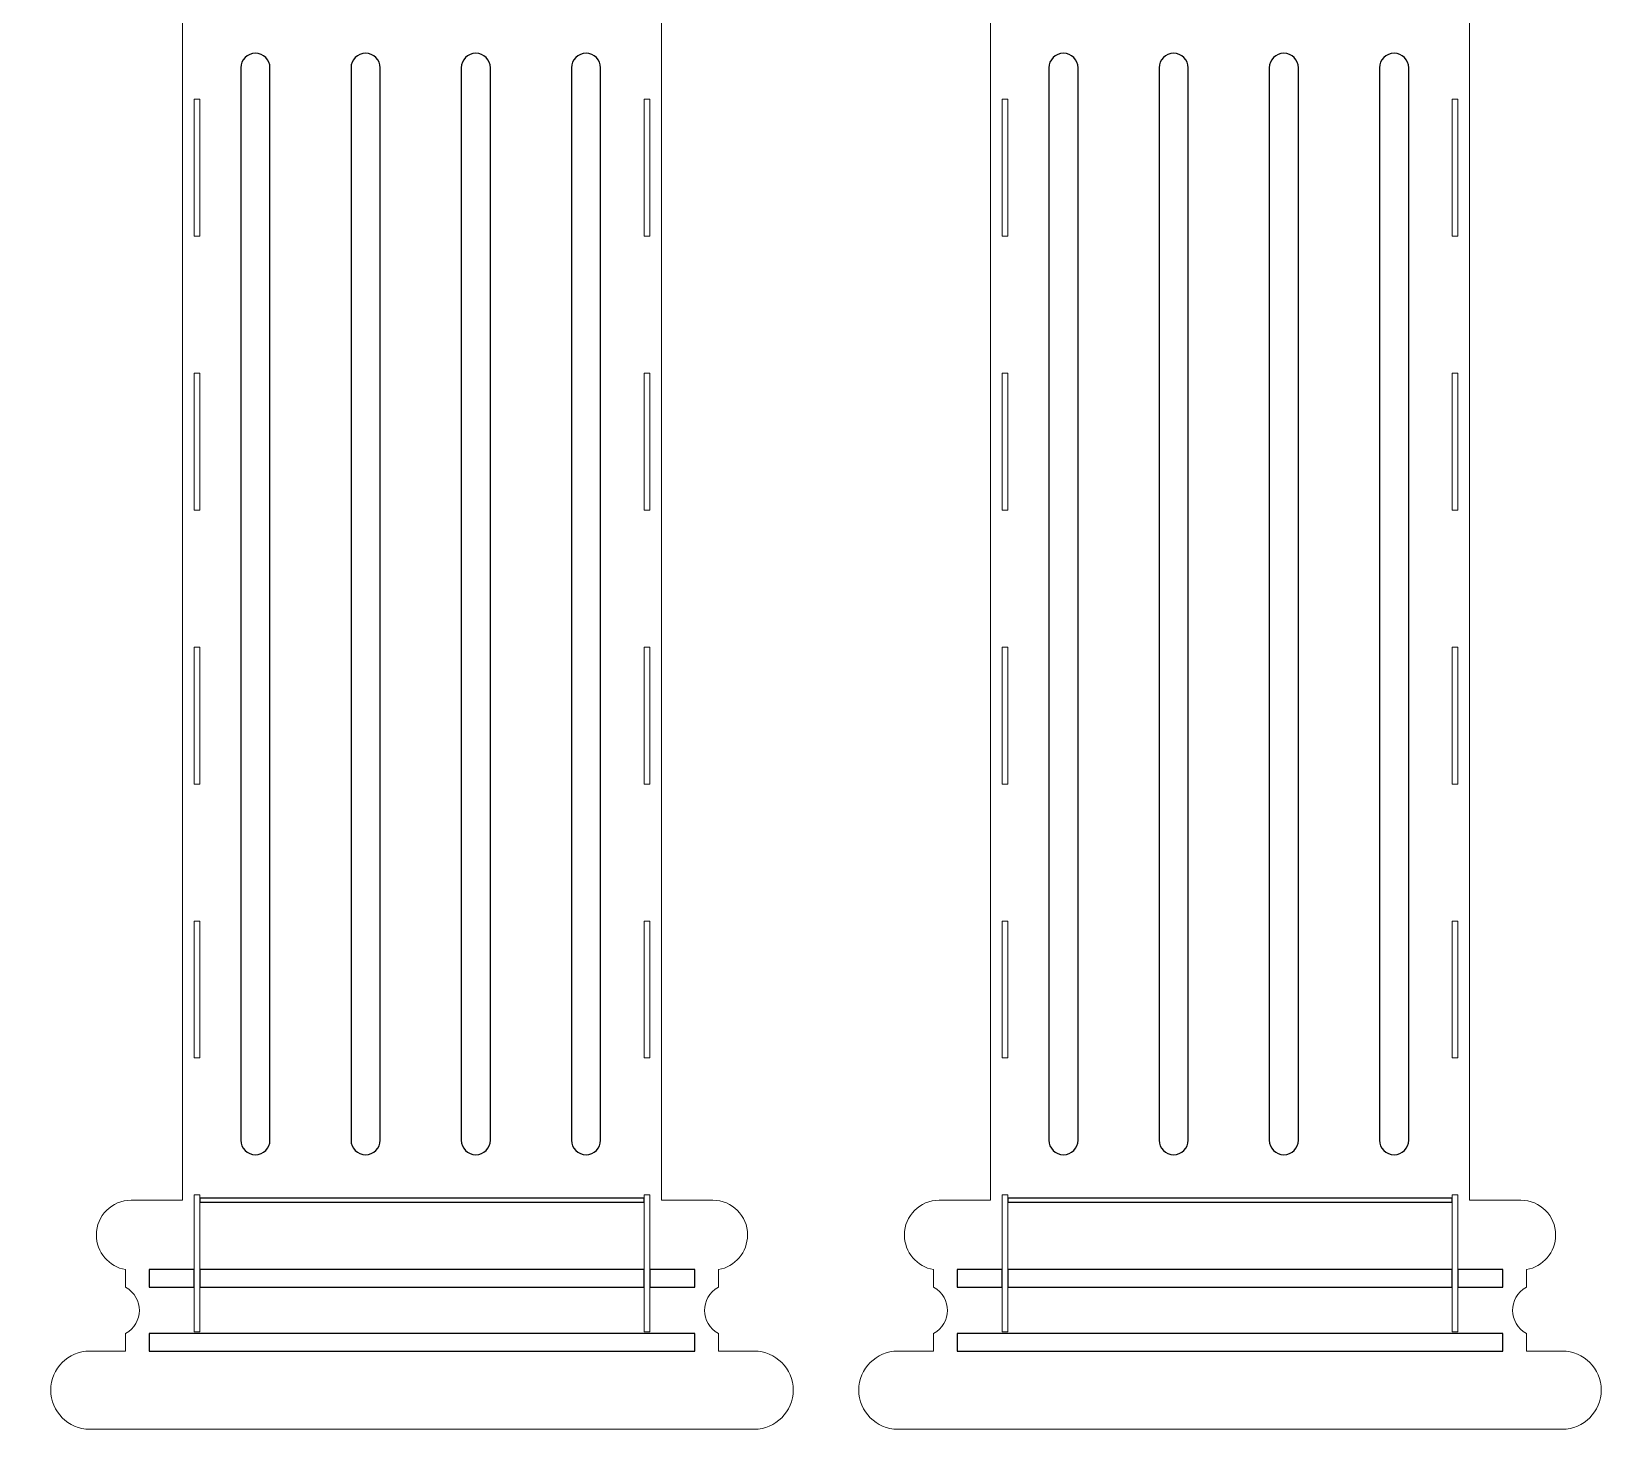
# Model space of a CAD drawing. Header units: millimetres. Extents: x -959 to 954, y -450 to 655.
# Drawn here: x -955 to -139, y -450 to 268 of the extents above; entities that cross this region are included whole.
import ezdxf

# ---------------------------------------------------------------- set-up
doc = ezdxf.new("R2010")
doc.units = ezdxf.units.MM
doc.header["$MEASUREMENT"] = 0
doc.layers.add('Camada 1', color=7, linetype='Continuous')

msp = doc.modelspace()

# ---------------------------------------------------------------- linework, layer by layer
at = {"layer": 'Camada 1', "color": 230, "lineweight": 20}
for points, knots in [([(-877.1742, 280.2639), (-877.1742, 280.2639), (-877.1742, -332.3305), (-877.1742, -332.3305), (-877.1742, -332.3305), (-877.1742, -332.3305), (-903.545, -332.3305), (-903.545, -332.3305), (-903.545, -332.3305), (-913.3305, -332.3305), (-921.3362, -340.3481), (-921.3362, -350.1482), (-921.3362, -350.1482), (-921.3362, -358.9884), (-914.8253, -366.6024), (-906.3679, -367.9666), (-906.3679, -367.9666), (-906.3679, -367.9666), (-906.3673, -377.0161), (-906.3673, -377.0161), (-906.3673, -377.0161), (-896.6858, -382.3189), (-897.1055, -395.8245), (-906.3673, -400.7741), (-906.3673, -400.7741), (-906.3673, -400.7741), (-906.3679, -409.8237), (-906.3679, -409.8237), (-906.3679, -409.8237), (-906.3679, -409.8237), (-924.7249, -409.8237), (-924.7249, -409.8237), (-924.7249, -409.8237), (-935.7533, -409.8237), (-944.7756, -418.8601), (-944.7756, -429.9044), (-944.7756, -429.9044), (-944.7756, -440.9486), (-935.7537, -449.9842), (-924.7249, -449.9842), (-924.7249, -449.9842), (-924.7249, -449.9842), (-583.4391, -449.9842), (-583.4391, -449.9842), (-583.4391, -449.9842), (-572.4104, -449.9842), (-563.3883, -440.9486), (-563.3883, -429.9044), (-563.3883, -429.9044), (-563.3883, -418.8601), (-572.4107, -409.8237), (-583.4391, -409.8237), (-583.4391, -409.8237), (-583.4391, -409.8237), (-601.796, -409.8237), (-601.796, -409.8237), (-601.796, -409.8237), (-601.796, -409.8237), (-601.7966, -400.7741), (-601.7966, -400.7741), (-601.7966, -400.7741), (-611.0584, -395.8245), (-611.4781, -382.3189), (-601.7966, -377.0161), (-601.7966, -377.0161), (-601.7966, -377.0161), (-601.796, -367.9666), (-601.796, -367.9666), (-601.796, -367.9666), (-593.3387, -366.6024), (-586.8277, -358.9884), (-586.8277, -350.1482), (-586.8277, -350.1482), (-586.8277, -340.3481), (-594.8335, -332.3305), (-604.6189, -332.3305), (-604.6189, -332.3305), (-604.6189, -332.3305), (-630.9898, -332.3305), (-630.9898, -332.3305), (-630.9898, -332.3305), (-630.9898, -332.3305), (-630.9898, 280.2639), (-630.9898, 280.2639), (-630.9898, 280.2639), (-630.9898, 280.2639), (-599.4047, 280.2639), (-599.4047, 280.2639), (-599.4047, 280.2639), (-591.9494, 280.2639), (-585.8491, 286.3723), (-585.8491, 293.84), (-585.8491, 293.84), (-585.8491, 299.7071), (-589.6152, 304.7352), (-594.8458, 306.6203), (-594.8458, 306.6203), (-569.2504, 318.4993), (-553.6399, 345.8483), (-554.0888, 373.9274), (-554.0888, 373.9274), (-555.2321, 445.4709), (-629.8518, 450.7293), (-684.6726, 449.9148), (-684.6726, 449.9148), (-684.6726, 449.9148), (-823.4858, 449.9148), (-823.4858, 449.9148), (-823.4858, 449.9148), (-878.3063, 450.7293), (-952.9263, 445.4709), (-954.0696, 373.9277), (-954.0696, 373.9277), (-954.5185, 345.849), (-938.9092, 318.5013), (-913.315, 306.6214), (-913.315, 306.6214), (-918.5471, 304.7371), (-922.3149, 299.7083), (-922.3149, 293.84), (-922.3149, 293.84), (-922.3149, 286.3723), (-916.2146, 280.2639), (-908.7592, 280.2639), (-908.7592, 280.2639), (-908.7592, 280.2639), (-877.1742, 280.2639), (-877.1742, 280.2639)], [0, 0, 0, 0, 0.03030303, 0.03030303, 0.03030303, 0.03030303, 0.06060606, 0.06060606, 0.06060606, 0.06060606, 0.09090909, 0.09090909, 0.09090909, 0.09090909, 0.12121212, 0.12121212, 0.12121212, 0.12121212, 0.15151515, 0.15151515, 0.15151515, 0.15151515, 0.18181818, 0.18181818, 0.18181818, 0.18181818, 0.21212121, 0.21212121, 0.21212121, 0.21212121, 0.24242424, 0.24242424, 0.24242424, 0.24242424, 0.27272727, 0.27272727, 0.27272727, 0.27272727, 0.3030303, 0.3030303, 0.3030303, 0.3030303, 0.33333333, 0.33333333, 0.33333333, 0.33333333, 0.36363636, 0.36363636, 0.36363636, 0.36363636, 0.39393939, 0.39393939, 0.39393939, 0.39393939, 0.42424242, 0.42424242, 0.42424242, 0.42424242, 0.45454545, 0.45454545, 0.45454545, 0.45454545, 0.48484848, 0.48484848, 0.48484848, 0.48484848, 0.51515152, 0.51515152, 0.51515152, 0.51515152, 0.54545455, 0.54545455, 0.54545455, 0.54545455, 0.57575758, 0.57575758, 0.57575758, 0.57575758, 0.60606061, 0.60606061, 0.60606061, 0.60606061, 0.63636364, 0.63636364, 0.63636364, 0.63636364, 0.66666667, 0.66666667, 0.66666667, 0.66666667, 0.6969697, 0.6969697, 0.6969697, 0.6969697, 0.72727273, 0.72727273, 0.72727273, 0.72727273, 0.75757576, 0.75757576, 0.75757576, 0.75757576, 0.78787879, 0.78787879, 0.78787879, 0.78787879, 0.81818182, 0.81818182, 0.81818182, 0.81818182, 0.84848485, 0.84848485, 0.84848485, 0.84848485, 0.87878788, 0.87878788, 0.87878788, 0.87878788, 0.90909091, 0.90909091, 0.90909091, 0.90909091, 0.93939394, 0.93939394, 0.93939394, 0.93939394, 1, 1, 1, 1]), ([(-462.0989, 280.2639), (-462.0989, 280.2639), (-462.0989, -332.3305), (-462.0989, -332.3305), (-462.0989, -332.3305), (-462.0989, -332.3305), (-488.4697, -332.3305), (-488.4697, -332.3305), (-488.4697, -332.3305), (-498.2552, -332.3305), (-506.2609, -340.3481), (-506.2609, -350.1482), (-506.2609, -350.1482), (-506.2609, -358.9884), (-499.75, -366.6024), (-491.2926, -367.9666), (-491.2926, -367.9666), (-491.2926, -367.9666), (-491.292, -377.0161), (-491.292, -377.0161), (-491.292, -377.0161), (-481.6105, -382.3189), (-482.0302, -395.8245), (-491.292, -400.7741), (-491.292, -400.7741), (-491.292, -400.7741), (-491.2926, -409.8237), (-491.2926, -409.8237), (-491.2926, -409.8237), (-491.2926, -409.8237), (-509.6496, -409.8237), (-509.6496, -409.8237), (-509.6496, -409.8237), (-520.678, -409.8237), (-529.7003, -418.8601), (-529.7003, -429.9044), (-529.7003, -429.9044), (-529.7003, -440.9486), (-520.6784, -449.9842), (-509.6496, -449.9842), (-509.6496, -449.9842), (-509.6496, -449.9842), (-168.3638, -449.9842), (-168.3638, -449.9842), (-168.3638, -449.9842), (-157.3351, -449.9842), (-148.313, -440.9486), (-148.313, -429.9044), (-148.313, -429.9044), (-148.313, -418.8601), (-157.3354, -409.8237), (-168.3638, -409.8237), (-168.3638, -409.8237), (-168.3638, -409.8237), (-186.7207, -409.8237), (-186.7207, -409.8237), (-186.7207, -409.8237), (-186.7207, -409.8237), (-186.7213, -400.7741), (-186.7213, -400.7741), (-186.7213, -400.7741), (-195.9831, -395.8245), (-196.4028, -382.3189), (-186.7213, -377.0161), (-186.7213, -377.0161), (-186.7213, -377.0161), (-186.7207, -367.9666), (-186.7207, -367.9666), (-186.7207, -367.9666), (-178.2634, -366.6024), (-171.7524, -358.9884), (-171.7524, -350.1482), (-171.7524, -350.1482), (-171.7524, -340.3481), (-179.7582, -332.3305), (-189.5436, -332.3305), (-189.5436, -332.3305), (-189.5436, -332.3305), (-215.9145, -332.3305), (-215.9145, -332.3305), (-215.9145, -332.3305), (-215.9145, -332.3305), (-215.9145, 280.2639), (-215.9145, 280.2639), (-215.9145, 280.2639), (-215.9145, 280.2639), (-184.3294, 280.2639), (-184.3294, 280.2639), (-184.3294, 280.2639), (-176.8741, 280.2639), (-170.7738, 286.3723), (-170.7738, 293.84), (-170.7738, 293.84), (-170.7738, 299.7071), (-174.5399, 304.7352), (-179.7705, 306.6203), (-179.7705, 306.6203), (-154.1751, 318.4993), (-138.5646, 345.8483), (-139.0135, 373.9274), (-139.0135, 373.9274), (-140.1568, 445.4709), (-214.7765, 450.7293), (-269.5973, 449.9148), (-269.5973, 449.9148), (-269.5973, 449.9148), (-408.4105, 449.9148), (-408.4105, 449.9148), (-408.4105, 449.9148), (-463.231, 450.7293), (-537.851, 445.4709), (-538.9943, 373.9277), (-538.9943, 373.9277), (-539.4432, 345.849), (-523.8339, 318.5013), (-498.2397, 306.6214), (-498.2397, 306.6214), (-503.4718, 304.7371), (-507.2396, 299.7083), (-507.2396, 293.84), (-507.2396, 293.84), (-507.2396, 286.3723), (-501.1393, 280.2639), (-493.6839, 280.2639), (-493.6839, 280.2639), (-493.6839, 280.2639), (-462.0989, 280.2639), (-462.0989, 280.2639)], [0, 0, 0, 0, 0.03030303, 0.03030303, 0.03030303, 0.03030303, 0.06060606, 0.06060606, 0.06060606, 0.06060606, 0.09090909, 0.09090909, 0.09090909, 0.09090909, 0.12121212, 0.12121212, 0.12121212, 0.12121212, 0.15151515, 0.15151515, 0.15151515, 0.15151515, 0.18181818, 0.18181818, 0.18181818, 0.18181818, 0.21212121, 0.21212121, 0.21212121, 0.21212121, 0.24242424, 0.24242424, 0.24242424, 0.24242424, 0.27272727, 0.27272727, 0.27272727, 0.27272727, 0.3030303, 0.3030303, 0.3030303, 0.3030303, 0.33333333, 0.33333333, 0.33333333, 0.33333333, 0.36363636, 0.36363636, 0.36363636, 0.36363636, 0.39393939, 0.39393939, 0.39393939, 0.39393939, 0.42424242, 0.42424242, 0.42424242, 0.42424242, 0.45454545, 0.45454545, 0.45454545, 0.45454545, 0.48484848, 0.48484848, 0.48484848, 0.48484848, 0.51515152, 0.51515152, 0.51515152, 0.51515152, 0.54545455, 0.54545455, 0.54545455, 0.54545455, 0.57575758, 0.57575758, 0.57575758, 0.57575758, 0.60606061, 0.60606061, 0.60606061, 0.60606061, 0.63636364, 0.63636364, 0.63636364, 0.63636364, 0.66666667, 0.66666667, 0.66666667, 0.66666667, 0.6969697, 0.6969697, 0.6969697, 0.6969697, 0.72727273, 0.72727273, 0.72727273, 0.72727273, 0.75757576, 0.75757576, 0.75757576, 0.75757576, 0.78787879, 0.78787879, 0.78787879, 0.78787879, 0.81818182, 0.81818182, 0.81818182, 0.81818182, 0.84848485, 0.84848485, 0.84848485, 0.84848485, 0.87878788, 0.87878788, 0.87878788, 0.87878788, 0.90909091, 0.90909091, 0.90909091, 0.90909091, 0.93939394, 0.93939394, 0.93939394, 0.93939394, 1, 1, 1, 1]), ([(-868.1742, 233.264), (-868.1742, 233.264), (-868.1742, 162.9031), (-868.1742, 162.9031), (-868.1742, 162.9031), (-868.1742, 162.9031), (-871.1742, 162.9031), (-871.1742, 162.9031), (-871.1742, 162.9031), (-871.1742, 162.9031), (-871.1742, 233.264), (-871.1742, 233.264), (-871.1742, 233.264), (-871.1742, 233.264), (-868.1742, 233.264), (-868.1742, 233.264)], [0, 0, 0, 0, 0.2, 0.2, 0.2, 0.2, 0.4, 0.4, 0.4, 0.4, 0.6, 0.6, 0.6, 0.6, 1, 1, 1, 1]), ([(-639.9898, 162.9031), (-639.9898, 162.9031), (-639.9898, 233.264), (-639.9898, 233.264), (-639.9898, 233.264), (-639.9898, 233.264), (-636.9898, 233.264), (-636.9898, 233.264), (-636.9898, 233.264), (-636.9898, 233.264), (-636.9898, 162.9031), (-636.9898, 162.9031), (-636.9898, 162.9031), (-636.9898, 162.9031), (-639.9898, 162.9031), (-639.9898, 162.9031)], [0, 0, 0, 0, 0.2, 0.2, 0.2, 0.2, 0.4, 0.4, 0.4, 0.4, 0.6, 0.6, 0.6, 0.6, 1, 1, 1, 1]), ([(-453.0989, 233.264), (-453.0989, 233.264), (-453.0989, 162.9031), (-453.0989, 162.9031), (-453.0989, 162.9031), (-453.0989, 162.9031), (-456.0989, 162.9031), (-456.0989, 162.9031), (-456.0989, 162.9031), (-456.0989, 162.9031), (-456.0989, 233.264), (-456.0989, 233.264), (-456.0989, 233.264), (-456.0989, 233.264), (-453.0989, 233.264), (-453.0989, 233.264)], [0, 0, 0, 0, 0.2, 0.2, 0.2, 0.2, 0.4, 0.4, 0.4, 0.4, 0.6, 0.6, 0.6, 0.6, 1, 1, 1, 1]), ([(-224.9145, 162.9031), (-224.9145, 162.9031), (-224.9145, 233.264), (-224.9145, 233.264), (-224.9145, 233.264), (-224.9145, 233.264), (-221.9145, 233.264), (-221.9145, 233.264), (-221.9145, 233.264), (-221.9145, 233.264), (-221.9145, 162.9031), (-221.9145, 162.9031), (-221.9145, 162.9031), (-221.9145, 162.9031), (-224.9145, 162.9031), (-224.9145, 162.9031)], [0, 0, 0, 0, 0.2, 0.2, 0.2, 0.2, 0.4, 0.4, 0.4, 0.4, 0.6, 0.6, 0.6, 0.6, 1, 1, 1, 1]), ([(-868.1742, 92.5421), (-868.1742, 92.5421), (-868.1742, 22.1812), (-868.1742, 22.1812), (-868.1742, 22.1812), (-868.1742, 22.1812), (-871.1742, 22.1812), (-871.1742, 22.1812), (-871.1742, 22.1812), (-871.1742, 22.1812), (-871.1742, 92.5421), (-871.1742, 92.5421), (-871.1742, 92.5421), (-871.1742, 92.5421), (-868.1742, 92.5421), (-868.1742, 92.5421)], [0, 0, 0, 0, 0.2, 0.2, 0.2, 0.2, 0.4, 0.4, 0.4, 0.4, 0.6, 0.6, 0.6, 0.6, 1, 1, 1, 1]), ([(-639.9898, 22.1812), (-639.9898, 22.1812), (-639.9898, 92.5421), (-639.9898, 92.5421), (-639.9898, 92.5421), (-639.9898, 92.5421), (-636.9898, 92.5421), (-636.9898, 92.5421), (-636.9898, 92.5421), (-636.9898, 92.5421), (-636.9898, 22.1812), (-636.9898, 22.1812), (-636.9898, 22.1812), (-636.9898, 22.1812), (-639.9898, 22.1812), (-639.9898, 22.1812)], [0, 0, 0, 0, 0.2, 0.2, 0.2, 0.2, 0.4, 0.4, 0.4, 0.4, 0.6, 0.6, 0.6, 0.6, 1, 1, 1, 1]), ([(-453.0989, 92.5421), (-453.0989, 92.5421), (-453.0989, 22.1812), (-453.0989, 22.1812), (-453.0989, 22.1812), (-453.0989, 22.1812), (-456.0989, 22.1812), (-456.0989, 22.1812), (-456.0989, 22.1812), (-456.0989, 22.1812), (-456.0989, 92.5421), (-456.0989, 92.5421), (-456.0989, 92.5421), (-456.0989, 92.5421), (-453.0989, 92.5421), (-453.0989, 92.5421)], [0, 0, 0, 0, 0.2, 0.2, 0.2, 0.2, 0.4, 0.4, 0.4, 0.4, 0.6, 0.6, 0.6, 0.6, 1, 1, 1, 1]), ([(-224.9145, 22.1812), (-224.9145, 22.1812), (-224.9145, 92.5421), (-224.9145, 92.5421), (-224.9145, 92.5421), (-224.9145, 92.5421), (-221.9145, 92.5421), (-221.9145, 92.5421), (-221.9145, 92.5421), (-221.9145, 92.5421), (-221.9145, 22.1812), (-221.9145, 22.1812), (-221.9145, 22.1812), (-221.9145, 22.1812), (-224.9145, 22.1812), (-224.9145, 22.1812)], [0, 0, 0, 0, 0.2, 0.2, 0.2, 0.2, 0.4, 0.4, 0.4, 0.4, 0.6, 0.6, 0.6, 0.6, 1, 1, 1, 1]), ([(-868.1742, -48.1797), (-868.1742, -48.1797), (-868.1742, -118.5406), (-868.1742, -118.5406), (-868.1742, -118.5406), (-868.1742, -118.5406), (-871.1742, -118.5406), (-871.1742, -118.5406), (-871.1742, -118.5406), (-871.1742, -118.5406), (-871.1742, -48.1797), (-871.1742, -48.1797), (-871.1742, -48.1797), (-871.1742, -48.1797), (-868.1742, -48.1797), (-868.1742, -48.1797)], [0, 0, 0, 0, 0.2, 0.2, 0.2, 0.2, 0.4, 0.4, 0.4, 0.4, 0.6, 0.6, 0.6, 0.6, 1, 1, 1, 1]), ([(-639.9898, -118.5406), (-639.9898, -118.5406), (-639.9898, -48.1797), (-639.9898, -48.1797), (-639.9898, -48.1797), (-639.9898, -48.1797), (-636.9898, -48.1797), (-636.9898, -48.1797), (-636.9898, -48.1797), (-636.9898, -48.1797), (-636.9898, -118.5406), (-636.9898, -118.5406), (-636.9898, -118.5406), (-636.9898, -118.5406), (-639.9898, -118.5406), (-639.9898, -118.5406)], [0, 0, 0, 0, 0.2, 0.2, 0.2, 0.2, 0.4, 0.4, 0.4, 0.4, 0.6, 0.6, 0.6, 0.6, 1, 1, 1, 1]), ([(-453.0989, -48.1797), (-453.0989, -48.1797), (-453.0989, -118.5406), (-453.0989, -118.5406), (-453.0989, -118.5406), (-453.0989, -118.5406), (-456.0989, -118.5406), (-456.0989, -118.5406), (-456.0989, -118.5406), (-456.0989, -118.5406), (-456.0989, -48.1797), (-456.0989, -48.1797), (-456.0989, -48.1797), (-456.0989, -48.1797), (-453.0989, -48.1797), (-453.0989, -48.1797)], [0, 0, 0, 0, 0.2, 0.2, 0.2, 0.2, 0.4, 0.4, 0.4, 0.4, 0.6, 0.6, 0.6, 0.6, 1, 1, 1, 1]), ([(-224.9145, -118.5406), (-224.9145, -118.5406), (-224.9145, -48.1797), (-224.9145, -48.1797), (-224.9145, -48.1797), (-224.9145, -48.1797), (-221.9145, -48.1797), (-221.9145, -48.1797), (-221.9145, -48.1797), (-221.9145, -48.1797), (-221.9145, -118.5406), (-221.9145, -118.5406), (-221.9145, -118.5406), (-221.9145, -118.5406), (-224.9145, -118.5406), (-224.9145, -118.5406)], [0, 0, 0, 0, 0.2, 0.2, 0.2, 0.2, 0.4, 0.4, 0.4, 0.4, 0.6, 0.6, 0.6, 0.6, 1, 1, 1, 1]), ([(-868.1742, -188.9015), (-868.1742, -188.9015), (-868.1742, -259.2624), (-868.1742, -259.2624), (-868.1742, -259.2624), (-868.1742, -259.2624), (-871.1742, -259.2624), (-871.1742, -259.2624), (-871.1742, -259.2624), (-871.1742, -259.2624), (-871.1742, -188.9015), (-871.1742, -188.9015), (-871.1742, -188.9015), (-871.1742, -188.9015), (-868.1742, -188.9015), (-868.1742, -188.9015)], [0, 0, 0, 0, 0.2, 0.2, 0.2, 0.2, 0.4, 0.4, 0.4, 0.4, 0.6, 0.6, 0.6, 0.6, 1, 1, 1, 1]), ([(-639.9898, -259.2624), (-639.9898, -259.2624), (-639.9898, -188.9015), (-639.9898, -188.9015), (-639.9898, -188.9015), (-639.9898, -188.9015), (-636.9898, -188.9015), (-636.9898, -188.9015), (-636.9898, -188.9015), (-636.9898, -188.9015), (-636.9898, -259.2624), (-636.9898, -259.2624), (-636.9898, -259.2624), (-636.9898, -259.2624), (-639.9898, -259.2624), (-639.9898, -259.2624)], [0, 0, 0, 0, 0.2, 0.2, 0.2, 0.2, 0.4, 0.4, 0.4, 0.4, 0.6, 0.6, 0.6, 0.6, 1, 1, 1, 1]), ([(-453.0989, -188.9015), (-453.0989, -188.9015), (-453.0989, -259.2624), (-453.0989, -259.2624), (-453.0989, -259.2624), (-453.0989, -259.2624), (-456.0989, -259.2624), (-456.0989, -259.2624), (-456.0989, -259.2624), (-456.0989, -259.2624), (-456.0989, -188.9015), (-456.0989, -188.9015), (-456.0989, -188.9015), (-456.0989, -188.9015), (-453.0989, -188.9015), (-453.0989, -188.9015)], [0, 0, 0, 0, 0.2, 0.2, 0.2, 0.2, 0.4, 0.4, 0.4, 0.4, 0.6, 0.6, 0.6, 0.6, 1, 1, 1, 1]), ([(-224.9145, -259.2624), (-224.9145, -259.2624), (-224.9145, -188.9015), (-224.9145, -188.9015), (-224.9145, -188.9015), (-224.9145, -188.9015), (-221.9145, -188.9015), (-221.9145, -188.9015), (-221.9145, -188.9015), (-221.9145, -188.9015), (-221.9145, -259.2624), (-221.9145, -259.2624), (-221.9145, -259.2624), (-221.9145, -259.2624), (-224.9145, -259.2624), (-224.9145, -259.2624)], [0, 0, 0, 0, 0.2, 0.2, 0.2, 0.2, 0.4, 0.4, 0.4, 0.4, 0.6, 0.6, 0.6, 0.6, 1, 1, 1, 1]), ([(-868.1742, -329.6233), (-868.1742, -329.6233), (-868.1742, -399.9842), (-868.1742, -399.9842), (-868.1742, -399.9842), (-868.1742, -399.9842), (-871.1742, -399.9842), (-871.1742, -399.9842), (-871.1742, -399.9842), (-871.1742, -399.9842), (-871.1742, -329.6233), (-871.1742, -329.6233), (-871.1742, -329.6233), (-871.1742, -329.6233), (-868.1742, -329.6233), (-868.1742, -329.6233)], [0, 0, 0, 0, 0.2, 0.2, 0.2, 0.2, 0.4, 0.4, 0.4, 0.4, 0.6, 0.6, 0.6, 0.6, 1, 1, 1, 1]), ([(-639.9898, -399.9842), (-639.9898, -399.9842), (-639.9898, -329.6233), (-639.9898, -329.6233), (-639.9898, -329.6233), (-639.9898, -329.6233), (-636.9898, -329.6233), (-636.9898, -329.6233), (-636.9898, -329.6233), (-636.9898, -329.6233), (-636.9898, -399.9842), (-636.9898, -399.9842), (-636.9898, -399.9842), (-636.9898, -399.9842), (-639.9898, -399.9842), (-639.9898, -399.9842)], [0, 0, 0, 0, 0.2, 0.2, 0.2, 0.2, 0.4, 0.4, 0.4, 0.4, 0.6, 0.6, 0.6, 0.6, 1, 1, 1, 1]), ([(-453.0989, -329.6233), (-453.0989, -329.6233), (-453.0989, -399.9842), (-453.0989, -399.9842), (-453.0989, -399.9842), (-453.0989, -399.9842), (-456.0989, -399.9842), (-456.0989, -399.9842), (-456.0989, -399.9842), (-456.0989, -399.9842), (-456.0989, -329.6233), (-456.0989, -329.6233), (-456.0989, -329.6233), (-456.0989, -329.6233), (-453.0989, -329.6233), (-453.0989, -329.6233)], [0, 0, 0, 0, 0.2, 0.2, 0.2, 0.2, 0.4, 0.4, 0.4, 0.4, 0.6, 0.6, 0.6, 0.6, 1, 1, 1, 1]), ([(-224.9145, -399.9842), (-224.9145, -399.9842), (-224.9145, -329.6233), (-224.9145, -329.6233), (-224.9145, -329.6233), (-224.9145, -329.6233), (-221.9145, -329.6233), (-221.9145, -329.6233), (-221.9145, -329.6233), (-221.9145, -329.6233), (-221.9145, -399.9842), (-221.9145, -399.9842), (-221.9145, -399.9842), (-221.9145, -399.9842), (-224.9145, -399.9842), (-224.9145, -399.9842)], [0, 0, 0, 0, 0.2, 0.2, 0.2, 0.2, 0.4, 0.4, 0.4, 0.4, 0.6, 0.6, 0.6, 0.6, 1, 1, 1, 1])]:
    msp.add_open_spline(points, degree=3, knots=knots, dxfattribs=at)
at = {"layer": 'Camada 1', "color": 114}
for points, knots in [([(-832.1472, 249.3872), (-832.1472, 249.3872), (-832.1472, -301.4539), (-832.1472, -301.4539), (-832.1472, -301.4539), (-832.1472, -305.579), (-835.5224, -308.9541), (-839.6472, -308.9541), (-839.6472, -308.9541), (-843.772, -308.9541), (-847.1472, -305.579), (-847.1472, -301.4539), (-847.1472, -301.4539), (-847.1472, -301.4539), (-847.1472, 249.3872), (-847.1472, 249.3872), (-847.1472, 249.3872), (-847.1472, 253.5122), (-843.772, 256.8874), (-839.6472, 256.8874), (-839.6472, 256.8874), (-835.5224, 256.8874), (-832.1472, 253.5122), (-832.1472, 249.3872)], [0, 0, 0, 0, 0.14285714, 0.14285714, 0.14285714, 0.14285714, 0.28571429, 0.28571429, 0.28571429, 0.28571429, 0.42857143, 0.42857143, 0.42857143, 0.42857143, 0.57142857, 0.57142857, 0.57142857, 0.57142857, 0.71428571, 0.71428571, 0.71428571, 0.71428571, 1, 1, 1, 1]), ([(-775.5353, 249.3872), (-775.5353, 249.3872), (-775.5353, -301.4539), (-775.5353, -301.4539), (-775.5353, -301.4539), (-775.5353, -305.579), (-778.9105, -308.9541), (-783.0353, -308.9541), (-783.0353, -308.9541), (-787.1601, -308.9541), (-790.5353, -305.579), (-790.5353, -301.4539), (-790.5353, -301.4539), (-790.5353, -301.4539), (-790.5353, 249.3872), (-790.5353, 249.3872), (-790.5353, 249.3872), (-790.5353, 253.5122), (-787.1601, 256.8874), (-783.0353, 256.8874), (-783.0353, 256.8874), (-778.9105, 256.8874), (-775.5353, 253.5122), (-775.5353, 249.3872)], [0, 0, 0, 0, 0.14285714, 0.14285714, 0.14285714, 0.14285714, 0.28571429, 0.28571429, 0.28571429, 0.28571429, 0.42857143, 0.42857143, 0.42857143, 0.42857143, 0.57142857, 0.57142857, 0.57142857, 0.57142857, 0.71428571, 0.71428571, 0.71428571, 0.71428571, 1, 1, 1, 1]), ([(-718.9235, 249.3872), (-718.9235, 249.3872), (-718.9235, -301.4539), (-718.9235, -301.4539), (-718.9235, -301.4539), (-718.9235, -305.579), (-722.2987, -308.9541), (-726.4235, -308.9541), (-726.4235, -308.9541), (-730.5483, -308.9541), (-733.9235, -305.579), (-733.9235, -301.4539), (-733.9235, -301.4539), (-733.9235, -301.4539), (-733.9235, 249.3872), (-733.9235, 249.3872), (-733.9235, 249.3872), (-733.9235, 253.5122), (-730.5483, 256.8874), (-726.4235, 256.8874), (-726.4235, 256.8874), (-722.2987, 256.8874), (-718.9235, 253.5122), (-718.9235, 249.3872)], [0, 0, 0, 0, 0.14285714, 0.14285714, 0.14285714, 0.14285714, 0.28571429, 0.28571429, 0.28571429, 0.28571429, 0.42857143, 0.42857143, 0.42857143, 0.42857143, 0.57142857, 0.57142857, 0.57142857, 0.57142857, 0.71428571, 0.71428571, 0.71428571, 0.71428571, 1, 1, 1, 1]), ([(-662.3117, 249.3872), (-662.3117, 249.3872), (-662.3117, -301.4539), (-662.3117, -301.4539), (-662.3117, -301.4539), (-662.3117, -305.579), (-665.6865, -308.9541), (-669.8117, -308.9541), (-669.8117, -308.9541), (-673.9369, -308.9541), (-677.3117, -305.579), (-677.3117, -301.4539), (-677.3117, -301.4539), (-677.3117, -301.4539), (-677.3117, 249.3872), (-677.3117, 249.3872), (-677.3117, 249.3872), (-677.3117, 253.5122), (-673.9369, 256.8874), (-669.8117, 256.8874), (-669.8117, 256.8874), (-665.6865, 256.8874), (-662.3117, 253.5122), (-662.3117, 249.3872)], [0, 0, 0, 0, 0.14285714, 0.14285714, 0.14285714, 0.14285714, 0.28571429, 0.28571429, 0.28571429, 0.28571429, 0.42857143, 0.42857143, 0.42857143, 0.42857143, 0.57142857, 0.57142857, 0.57142857, 0.57142857, 0.71428571, 0.71428571, 0.71428571, 0.71428571, 1, 1, 1, 1]), ([(-417.0719, 249.3872), (-417.0719, 249.3872), (-417.0719, -301.4539), (-417.0719, -301.4539), (-417.0719, -301.4539), (-417.0719, -305.579), (-420.4471, -308.9541), (-424.5719, -308.9541), (-424.5719, -308.9541), (-428.6967, -308.9541), (-432.0719, -305.579), (-432.0719, -301.4539), (-432.0719, -301.4539), (-432.0719, -301.4539), (-432.0719, 249.3872), (-432.0719, 249.3872), (-432.0719, 249.3872), (-432.0719, 253.5122), (-428.6967, 256.8874), (-424.5719, 256.8874), (-424.5719, 256.8874), (-420.4471, 256.8874), (-417.0719, 253.5122), (-417.0719, 249.3872)], [0, 0, 0, 0, 0.14285714, 0.14285714, 0.14285714, 0.14285714, 0.28571429, 0.28571429, 0.28571429, 0.28571429, 0.42857143, 0.42857143, 0.42857143, 0.42857143, 0.57142857, 0.57142857, 0.57142857, 0.57142857, 0.71428571, 0.71428571, 0.71428571, 0.71428571, 1, 1, 1, 1]), ([(-360.46, 249.3872), (-360.46, 249.3872), (-360.46, -301.4539), (-360.46, -301.4539), (-360.46, -301.4539), (-360.46, -305.579), (-363.8352, -308.9541), (-367.96, -308.9541), (-367.96, -308.9541), (-372.0848, -308.9541), (-375.46, -305.579), (-375.46, -301.4539), (-375.46, -301.4539), (-375.46, -301.4539), (-375.46, 249.3872), (-375.46, 249.3872), (-375.46, 249.3872), (-375.46, 253.5122), (-372.0848, 256.8874), (-367.96, 256.8874), (-367.96, 256.8874), (-363.8352, 256.8874), (-360.46, 253.5122), (-360.46, 249.3872)], [0, 0, 0, 0, 0.14285714, 0.14285714, 0.14285714, 0.14285714, 0.28571429, 0.28571429, 0.28571429, 0.28571429, 0.42857143, 0.42857143, 0.42857143, 0.42857143, 0.57142857, 0.57142857, 0.57142857, 0.57142857, 0.71428571, 0.71428571, 0.71428571, 0.71428571, 1, 1, 1, 1]), ([(-303.8482, 249.3872), (-303.8482, 249.3872), (-303.8482, -301.4539), (-303.8482, -301.4539), (-303.8482, -301.4539), (-303.8482, -305.579), (-307.2234, -308.9541), (-311.3482, -308.9541), (-311.3482, -308.9541), (-315.473, -308.9541), (-318.8482, -305.579), (-318.8482, -301.4539), (-318.8482, -301.4539), (-318.8482, -301.4539), (-318.8482, 249.3872), (-318.8482, 249.3872), (-318.8482, 249.3872), (-318.8482, 253.5122), (-315.473, 256.8874), (-311.3482, 256.8874), (-311.3482, 256.8874), (-307.2234, 256.8874), (-303.8482, 253.5122), (-303.8482, 249.3872)], [0, 0, 0, 0, 0.14285714, 0.14285714, 0.14285714, 0.14285714, 0.28571429, 0.28571429, 0.28571429, 0.28571429, 0.42857143, 0.42857143, 0.42857143, 0.42857143, 0.57142857, 0.57142857, 0.57142857, 0.57142857, 0.71428571, 0.71428571, 0.71428571, 0.71428571, 1, 1, 1, 1]), ([(-247.2364, 249.3872), (-247.2364, 249.3872), (-247.2364, -301.4539), (-247.2364, -301.4539), (-247.2364, -301.4539), (-247.2364, -305.579), (-250.6112, -308.9541), (-254.7364, -308.9541), (-254.7364, -308.9541), (-258.8616, -308.9541), (-262.2364, -305.579), (-262.2364, -301.4539), (-262.2364, -301.4539), (-262.2364, -301.4539), (-262.2364, 249.3872), (-262.2364, 249.3872), (-262.2364, 249.3872), (-262.2364, 253.5122), (-258.8616, 256.8874), (-254.7364, 256.8874), (-254.7364, 256.8874), (-250.6112, 256.8874), (-247.2364, 253.5122), (-247.2364, 249.3872)], [0, 0, 0, 0, 0.14285714, 0.14285714, 0.14285714, 0.14285714, 0.28571429, 0.28571429, 0.28571429, 0.28571429, 0.42857143, 0.42857143, 0.42857143, 0.42857143, 0.57142857, 0.57142857, 0.57142857, 0.57142857, 0.71428571, 0.71428571, 0.71428571, 0.71428571, 1, 1, 1, 1]), ([(-868.1742, -331.3305), (-868.1742, -331.3305), (-639.9898, -331.3305), (-639.9898, -331.3305), (-639.9898, -331.3305), (-639.9898, -331.3305), (-639.9898, -333.3305), (-639.9898, -333.3305), (-639.9898, -333.3305), (-639.9898, -333.3305), (-868.1742, -333.3305), (-868.1742, -333.3305), (-868.1742, -333.3305), (-868.1742, -333.3305), (-868.1742, -331.3305), (-868.1742, -331.3305)], [0, 0, 0, 0, 0.2, 0.2, 0.2, 0.2, 0.4, 0.4, 0.4, 0.4, 0.6, 0.6, 0.6, 0.6, 1, 1, 1, 1]), ([(-453.0989, -331.3305), (-453.0989, -331.3305), (-224.9145, -331.3305), (-224.9145, -331.3305), (-224.9145, -331.3305), (-224.9145, -331.3305), (-224.9145, -333.3305), (-224.9145, -333.3305), (-224.9145, -333.3305), (-224.9145, -333.3305), (-453.0989, -333.3305), (-453.0989, -333.3305), (-453.0989, -333.3305), (-453.0989, -333.3305), (-453.0989, -331.3305), (-453.0989, -331.3305)], [0, 0, 0, 0, 0.2, 0.2, 0.2, 0.2, 0.4, 0.4, 0.4, 0.4, 0.6, 0.6, 0.6, 0.6, 1, 1, 1, 1]), ([(-894.1738, -367.9666), (-894.1738, -367.9666), (-871.1742, -367.9666), (-871.1742, -367.9666), (-871.1742, -367.9666), (-871.1742, -367.9666), (-871.1742, -377.0162), (-871.1742, -377.0162), (-871.1742, -377.0162), (-871.1742, -377.0162), (-894.1731, -377.0162), (-894.1731, -377.0162), (-894.1731, -377.0162), (-894.1731, -377.0162), (-894.1738, -367.9666), (-894.1738, -367.9666)], [0, 0, 0, 0, 0.2, 0.2, 0.2, 0.2, 0.4, 0.4, 0.4, 0.4, 0.6, 0.6, 0.6, 0.6, 1, 1, 1, 1]), ([(-868.1742, -367.9665), (-868.1742, -367.9665), (-639.9898, -367.9661), (-639.9898, -367.9661), (-639.9898, -367.9661), (-639.9898, -367.9661), (-639.9898, -377.0161), (-639.9898, -377.0161), (-639.9898, -377.0161), (-639.9898, -377.0161), (-868.1742, -377.0162), (-868.1742, -377.0162), (-868.1742, -377.0162), (-868.1742, -377.0162), (-868.1742, -367.9665), (-868.1742, -367.9665)], [0, 0, 0, 0, 0.2, 0.2, 0.2, 0.2, 0.4, 0.4, 0.4, 0.4, 0.6, 0.6, 0.6, 0.6, 1, 1, 1, 1]), ([(-636.9898, -367.966), (-636.9898, -367.966), (-613.9904, -367.966), (-613.9904, -367.966), (-613.9904, -367.966), (-613.9904, -367.966), (-613.9906, -377.0161), (-613.9906, -377.0161), (-613.9906, -377.0161), (-613.9906, -377.0161), (-636.9898, -377.0161), (-636.9898, -377.0161), (-636.9898, -377.0161), (-636.9898, -377.0161), (-636.9898, -367.966), (-636.9898, -367.966)], [0, 0, 0, 0, 0.2, 0.2, 0.2, 0.2, 0.4, 0.4, 0.4, 0.4, 0.6, 0.6, 0.6, 0.6, 1, 1, 1, 1]), ([(-479.0985, -367.9666), (-479.0985, -367.9666), (-456.0989, -367.9666), (-456.0989, -367.9666), (-456.0989, -367.9666), (-456.0989, -367.9666), (-456.0989, -377.0162), (-456.0989, -377.0162), (-456.0989, -377.0162), (-456.0989, -377.0162), (-479.0978, -377.0162), (-479.0978, -377.0162), (-479.0978, -377.0162), (-479.0978, -377.0162), (-479.0985, -367.9666), (-479.0985, -367.9666)], [0, 0, 0, 0, 0.2, 0.2, 0.2, 0.2, 0.4, 0.4, 0.4, 0.4, 0.6, 0.6, 0.6, 0.6, 1, 1, 1, 1]), ([(-453.0989, -367.9665), (-453.0989, -367.9665), (-224.9145, -367.9661), (-224.9145, -367.9661), (-224.9145, -367.9661), (-224.9145, -367.9661), (-224.9145, -377.0161), (-224.9145, -377.0161), (-224.9145, -377.0161), (-224.9145, -377.0161), (-453.0989, -377.0162), (-453.0989, -377.0162), (-453.0989, -377.0162), (-453.0989, -377.0162), (-453.0989, -367.9665), (-453.0989, -367.9665)], [0, 0, 0, 0, 0.2, 0.2, 0.2, 0.2, 0.4, 0.4, 0.4, 0.4, 0.6, 0.6, 0.6, 0.6, 1, 1, 1, 1]), ([(-221.9145, -367.966), (-221.9145, -367.966), (-198.9151, -367.966), (-198.9151, -367.966), (-198.9151, -367.966), (-198.9151, -367.966), (-198.9153, -377.0161), (-198.9153, -377.0161), (-198.9153, -377.0161), (-198.9153, -377.0161), (-221.9145, -377.0161), (-221.9145, -377.0161), (-221.9145, -377.0161), (-221.9145, -377.0161), (-221.9145, -367.966), (-221.9145, -367.966)], [0, 0, 0, 0, 0.2, 0.2, 0.2, 0.2, 0.4, 0.4, 0.4, 0.4, 0.6, 0.6, 0.6, 0.6, 1, 1, 1, 1]), ([(-894.1733, -400.7741), (-894.1733, -400.7741), (-613.9907, -400.7737), (-613.9907, -400.7737), (-613.9907, -400.7737), (-613.9907, -400.7737), (-613.9901, -409.8237), (-613.9901, -409.8237), (-613.9901, -409.8237), (-613.9901, -409.8237), (-894.1734, -409.824), (-894.1734, -409.824), (-894.1734, -409.824), (-894.1734, -409.824), (-894.1733, -400.7741), (-894.1733, -400.7741)], [0, 0, 0, 0, 0.2, 0.2, 0.2, 0.2, 0.4, 0.4, 0.4, 0.4, 0.6, 0.6, 0.6, 0.6, 1, 1, 1, 1]), ([(-479.098, -400.7741), (-479.098, -400.7741), (-198.9154, -400.7737), (-198.9154, -400.7737), (-198.9154, -400.7737), (-198.9154, -400.7737), (-198.9148, -409.8237), (-198.9148, -409.8237), (-198.9148, -409.8237), (-198.9148, -409.8237), (-479.0981, -409.824), (-479.0981, -409.824), (-479.0981, -409.824), (-479.0981, -409.824), (-479.098, -400.7741), (-479.098, -400.7741)], [0, 0, 0, 0, 0.2, 0.2, 0.2, 0.2, 0.4, 0.4, 0.4, 0.4, 0.6, 0.6, 0.6, 0.6, 1, 1, 1, 1])]:
    msp.add_open_spline(points, degree=3, knots=knots, dxfattribs=at)

doc.saveas('drawing.dxf')
